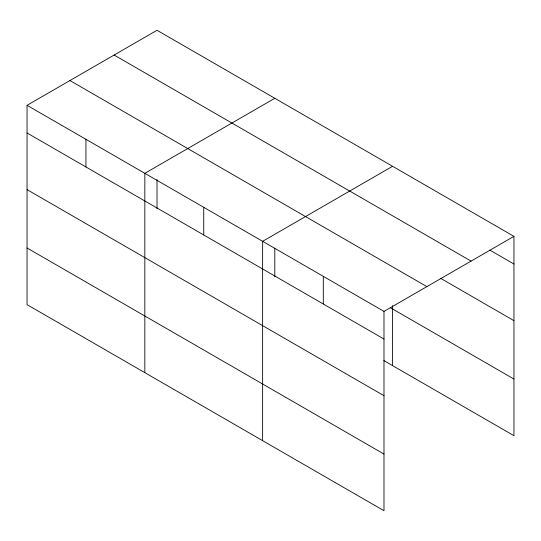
<?xml version="1.0" encoding="UTF-8"?>
<svg xmlns="http://www.w3.org/2000/svg" width="541" height="541" viewBox="0 0 541 541"><rect width="100%" height="100%" fill="white"/><g stroke="black" fill="none" stroke-linecap="round" stroke-linejoin="round"><path stroke-width="0.81" d="M383.988 395.701L383.988 311.386L27.05 105.312L27.05 304.644L383.988 510.724L383.988 395.701L27.05 189.627M383.867 360.583L513.95 435.688L513.95 236.356L157.012 30.276L27.05 105.312M274.801 98.286L144.839 173.316L144.839 372.648M392.59 166.29L262.628 241.32L262.628 440.658M383.988 311.386L513.95 236.356M489.821 250.084L513.95 264.015M114.124 55.04L471.062 261.114M440.841 278.459L513.95 320.664M69.938 80.548L426.876 286.629M390.413 307.714L513.95 379.038M27.05 132.971L383.988 339.045M27.05 247.994L383.988 454.068M392.59 305.638L392.59 365.621M323.308 276.356L323.308 304.015M274.801 248.461L274.801 276.789M203.734 207.318L203.734 234.977M157.012 179.626L157.012 208.785M85.945 139.314L85.945 166.973"/></g></svg>
